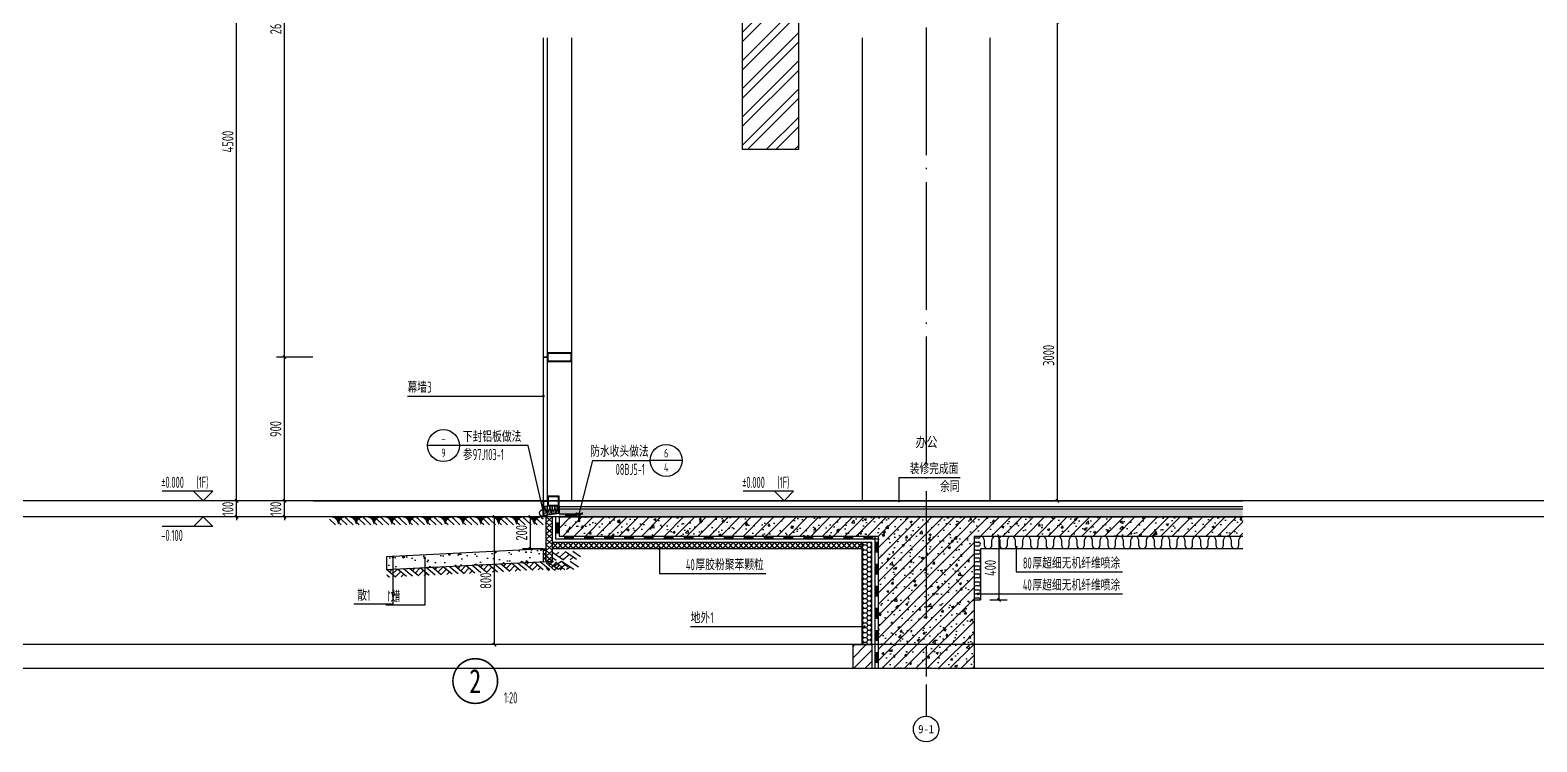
# Model space of a CAD drawing. Extents: x 198753 to 882193, y -399300 to 132460.
# Drawn here: x 370934 to 380374, y -79354 to -74897 of the extents above; entities that cross this region are included whole.
import ezdxf
from ezdxf.enums import TextEntityAlignment as Align

# ---------------------------------------------------------------- set-up
doc = ezdxf.new("R2010")
doc.units = 0
doc.header["$LTSCALE"] = 1000
doc.header["$MEASUREMENT"] = 0
doc.linetypes.add('DASH', pattern=[0.35, 0.25, -0.1])
doc.linetypes.add('DOTE', pattern=[2.42, 2, -0.2, 0.02, -0.2])
for name, color, linetype in [('00-图签', 7, 'Continuous'), ('01-标注_尺寸', 124, 'Continuous'), ('01-标注_标高', 200, 'Continuous'), ('01-标注_符号', 200, 'Continuous'), ('01-标注_轴线坐标', 132, 'Continuous'), ('02-TEXT_标注', 130, 'Continuous'), ('02-TEXT_轴号', 7, 'Continuous'), ('05-填充_156', 156, 'Continuous'), ('05-填充_天正', 26, 'Continuous'), ('A-0-房间名称', 7, 'Continuous'), ('A-D-玻璃剖线', 130, 'Continuous'), ('A-D-金属剖线', 200, 'Continuous'), ('A-O_散水', 134, 'Continuous'), ('A-STR-面层', 191, 'Continuous'), ('A-SUR_保温', 222, 'Continuous'), ('A-SUR_看线', 231, 'Continuous'), ('A-SUR_面层', 191, 'Continuous'), ('A-TECH_结构', 21, 'Continuous'), ('A_AXIS-轴线', 36, 'DOTE'), ('A_STR-砌块墙', 121, 'Continuous'), ('A_STR-砼墙', 51, 'Continuous'), ('AXIS_TEXT', 7, 'Continuous'), ('构造物', 145, 'Continuous'), ('钢龙骨', 173, 'Continuous')]:
    doc.layers.add(name, color=color, linetype=linetype)
doc.layers.add('04-不打印_辅助线', color=165, linetype='Continuous', plot=False)
doc.styles.add('_TCH_AXIS', font='STXIHEI.TTF', dxfattribs={"width": 0.75})
doc.styles.add('_TCH_DIM', font='ROS1', dxfattribs={"width": 0.8, "bigfont": 'JD'})
doc.styles.add('_TCH_DIM_T3', font='ROS1', dxfattribs={"width": 0.8, "bigfont": 'JD'})
doc.styles.add('_TCH_LABEL', font='STXIHEI.TTF', dxfattribs={"width": 0.75})
doc.styles.add('_TCH_SPACE', font='STXIHEI.TTF', dxfattribs={"width": 0.75, "height": 5})
doc.styles.add('COMPLEX', font='COMPLEX')
doc.dimstyles.new('_TCH_ARCH&&20', dxfattribs={"dimtxt": 70, "dimasz": 20, "dimexe": 50, "dimexo": 60, "dimgap": 20, "dimtad": 1, "dimdec": 0, "dimzin": 0, "dimdsep": 46, "dimtxsty": '_TCH_DIM_T3', "dimblk": 'ARCHTICK', "dimcen": 0.09, "dimclrt": 4, "dimazin": 2, "dimtfac": 1, "dimtdec": 0, "dimtix": 1, "dimtmove": 2, "dimatfit": 3, "dimfxl": 0, "dimtolj": 1, "dimtzin": 0, "dimarcsym": 0})
pattern_1 = [(45, (0, 0), (-35.355339, 35.355339), []), (50, (0, 0), (143.452037, -12.550427), [15, -165]), (355, (0, 0), (-27.750267, 150.438427), [12, -132]), (100.4514, (11.95, -1.05), (115.701876, 137.88791), [12.74804, -140.22842]), (46.1842, (0, 40), (213.44821, -33.1038), [22.5, -247.5]), (96.6356, (17.79, 37.24), (186.93254, 194.82357), [19.12206, -210.3426]), (351.1842, (0, 40), (186.93239, 194.82372), [18, -198]), (21, (20, 30), (119.38141, -80.523778), [15, -165]), (326, (20, 30), (48.663066, 145.03001), [12, -132]), (71.4514, (29.95, 23.29), (168.044526, 64.5061), [12.74804, -140.22842]), (37.5, (0, 0), (2.431971, 66.578771), [0, -130.4, 0, -134, 0, -132.5]), (7.5, (0, 0), (52.613907, 78.882342), [0, -76.4, 0, -127.4, 0, -50.5]), (327.5, (-44.6, 0), (106.764487, -4.510974), [0, -50, 0, -156, 0, -207]), (317.5, (-64.6, 0), (116.637234, 20.020996), [0, -65, 0, -103.6, 0, -147])]

# ---------------------------------------------------------------- blocks, each defined once
blk = doc.blocks.new('dasgfs')
at = {"layer": '01-标注_符号'}
for p, q in [((0, 0), (0, 146.5)), ((0, 146.5), (382.7, 146.5))]:
    blk.add_line(p, q, dxfattribs=at)
at = {"layer": '01-标注_符号', "const_width": 8}
blk.add_lwpolyline([(0, -4, 1), (0, 4, 1)], format="xyb", close=True, dxfattribs=at)
at = {"layer": '02-TEXT_标注', "style": '_TCH_DIM', "width": 0.8}
for s, p in [('装修完成面', (66.9, 167.5)), ('余同', (257.5, 55.5))]:
    blk.add_text(s, height=69.46, dxfattribs=at).set_placement(p)
blk = doc.blocks.new('_ArchTick')
at = {"color": 0, "linetype": 'ByBlock', "const_width": 0.4}
blk.add_lwpolyline([(-0.5, -0.5), (0.5, 0.5)], dxfattribs=at)
blk = doc.blocks.new('*D2089')
at = {"layer": '01-标注_尺寸', "color": 0, "lineweight": -2, "transparency": 16777216}
for p, q in [((61.7, 379.1), (142.4, 379.1)), ((92.4, 179.1), (92.4, 379.1)), ((61.7, 179.1), (142.4, 179.1))]:
    blk.add_line(p, q, dxfattribs=at)
at = {"layer": 'Defpoints', "color": 0, "transparency": 16777216}
for p in [(1.7, 379.1), (92.4, 379.1), (1.7, 179.1)]:
    blk.add_point(p, dxfattribs=at)
at = {"layer": '01-标注_尺寸', "color": 0, "lineweight": -2, "transparency": 16777216, "xscale": 20, "yscale": 20, "zscale": 20}
for p, rotation in [((92.4, 379.1), 90), ((92.4, 179.1), 270)]:
    blk.add_blockref('_ArchTick', p, dxfattribs=dict(at, rotation=rotation))
at = {"layer": '01-标注_尺寸', "color": 4, "transparency": 16777216, "insert": (37.4, 279.1), "char_height": 70, "attachment_point": 5, "rotation": 90, "style": '_TCH_DIM_T3'}
blk.add_mtext('\\A1;200', dxfattribs=at)
blk = doc.blocks.new('$LinePat$素土夯实')
at = {"color": 0}
for p, q in [((0, -210), (210, 0)), ((120, -300), (420, 0)), ((420, 0), (608, -188)), ((495, -300), (795, 0)), ((615, 0), (705, -90)), ((210, -210), (300, -300)), ((315, -105), (502, -293)), ((705, -300), (795, -210))]:
    blk.add_line(p, q, dxfattribs=at)
blk = doc.blocks.new('*U174')
at = {"layer": '05-填充_156'}
h = blk.add_hatch(dxfattribs=at)
h.set_pattern_fill('金属', color=256, scale=50)
h.set_pattern_definition([(45, (-150, -1800), (-88.388, 88.388), []), (45, (-91.07, -1800), (-88.388, 88.388), [])])
h.paths.add_polyline_path([(-350, 0), (0, 0), (0, -2300), (-350, -2300)])
at = {"layer": 'A-SUR_看线', "color": 8}
blk.add_lwpolyline([(-350, 0), (0, 0), (0, -2300), (-350, -2300)], close=True, dxfattribs=at)
blk = doc.blocks.new('A$C643B6CAF')
at = {"layer": '钢龙骨', "const_width": 10}
blk.add_lwpolyline([(0, -1.6), (-28, -1.6)], dxfattribs=at)
at = {"layer": '钢龙骨'}
for points in [[(0, 28.4), (0, -31.6), (150, -31.6), (150, 28.4)], [(4, 24.4), (4, -27.6), (146, -27.6), (146, 24.4)]]:
    blk.add_lwpolyline(points, close=True, dxfattribs=at)
blk = doc.blocks.new('A$C1C2A6847')
for p, q in [((52, 23.1), (55, 28.3)), ((52, 19.1), (55, 14)), ((55, 28.3), (55, 14))]:
    blk.add_line(p, q)
for points in [[(0, 21.1), (2, 23.1), (52, 23.1), (52, 19.1), (2, 19.1), (0, 21.1)], [(56, 42.1), (51, 37.1), (51, 5.1), (56, 0.1)], [(56.7, 41.4), (52, 36.7), (52, 26.6)], [(52, 25.6), (52, 16.6)], [(52, 15.6), (52, 5.6), (56.7, 0.9)]]:
    blk.add_lwpolyline(points)
for centre, start, end in [((52, 26.1), 270, 90), ((52, 16.1), 270, 90), ((56.4, 41.8), 315, 135), ((56.4, 0.5), 225, 45)]:
    blk.add_arc(centre, 0.5, start, end)
blk = doc.blocks.new('*D1536')
at = {"layer": '01-标注_尺寸', "color": 0, "lineweight": -2, "transparency": 16777216}
for p, q in [((372705.4, -77844.6), (372477.8, -77844.6)), ((372527.8, -77844.6), (372527.8, -77824.6)), ((372527.8, -77944.6), (372527.8, -77844.6)), ((372705.4, -77944.6), (372477.8, -77944.6)), ((372527.8, -77944.6), (372527.8, -77964.6))]:
    blk.add_line(p, q, dxfattribs=at)
at = {"layer": 'Defpoints', "color": 0, "transparency": 16777216}
for p in [(372527.8, -77844.6), (372765.4, -77844.6), (372765.4, -77944.6)]:
    blk.add_point(p, dxfattribs=at)
at = {"layer": '01-标注_尺寸', "color": 0, "lineweight": -2, "transparency": 16777216, "xscale": 20, "yscale": 20, "zscale": 20}
for p, rotation in [((372527.8, -77844.6), 270), ((372527.8, -77944.6), 90)]:
    blk.add_blockref('_ArchTick', p, dxfattribs=dict(at, rotation=rotation))
at = {"layer": '01-标注_尺寸', "color": 4, "transparency": 16777216, "insert": (372472.8, -77894.6), "char_height": 70, "attachment_point": 5, "rotation": 90, "style": '_TCH_DIM_T3'}
blk.add_mtext('\\A1;100', dxfattribs=at)
blk = doc.blocks.new('*D1537')
at = {"layer": '01-标注_尺寸', "color": 0, "lineweight": -2, "transparency": 16777216}
for p, q in [((372705.4, -76944.7), (372477.8, -76944.7)), ((372527.8, -77844.6), (372527.8, -76944.7)), ((372705.4, -77844.6), (372477.8, -77844.6))]:
    blk.add_line(p, q, dxfattribs=at)
at = {"layer": 'Defpoints', "color": 0, "transparency": 16777216}
for p in [(372527.8, -76944.7), (372765.4, -76944.7), (372765.4, -77844.6)]:
    blk.add_point(p, dxfattribs=at)
at = {"layer": '01-标注_尺寸', "color": 0, "lineweight": -2, "transparency": 16777216, "xscale": 20, "yscale": 20, "zscale": 20}
for p, rotation in [((372527.8, -76944.7), 90), ((372527.8, -77844.6), 270)]:
    blk.add_blockref('_ArchTick', p, dxfattribs=dict(at, rotation=rotation))
at = {"layer": '01-标注_尺寸', "color": 4, "transparency": 16777216, "insert": (372472.8, -77394.7), "char_height": 70, "attachment_point": 5, "rotation": 90, "style": '_TCH_DIM_T3'}
blk.add_mtext('\\A1;900', dxfattribs=at)
blk = doc.blocks.new('*D1538')
at = {"layer": '01-标注_尺寸', "color": 0, "lineweight": -2, "transparency": 16777216}
for p, q in [((372705.4, -74304.9), (372477.8, -74304.9)), ((372527.8, -76944.7), (372527.8, -74304.9)), ((372705.4, -76944.7), (372477.8, -76944.7))]:
    blk.add_line(p, q, dxfattribs=at)
at = {"layer": 'Defpoints', "color": 0, "transparency": 16777216}
for p in [(372527.8, -74304.9), (372765.4, -74304.9), (372765.4, -76944.7)]:
    blk.add_point(p, dxfattribs=at)
at = {"layer": '01-标注_尺寸', "color": 0, "lineweight": -2, "transparency": 16777216, "xscale": 20, "yscale": 20, "zscale": 20}
for p, rotation in [((372527.8, -74304.9), 90), ((372527.8, -76944.7), 270)]:
    blk.add_blockref('_ArchTick', p, dxfattribs=dict(at, rotation=rotation))
at = {"layer": '01-标注_尺寸', "color": 4, "transparency": 16777216, "insert": (372472.8, -74855.4), "char_height": 70, "attachment_point": 5, "rotation": 90, "style": '_TCH_DIM_T3'}
blk.add_mtext('\\A1;2640', dxfattribs=at)
blk = doc.blocks.new('*D1555')
at = {"layer": '01-标注_尺寸', "color": 0, "lineweight": -2, "transparency": 16777216}
for p, q in [((377246.6, -74844.9), (377420.4, -74844.9)), ((377370.4, -77844.9), (377370.4, -74844.9)), ((377246.6, -77844.9), (377420.4, -77844.9))]:
    blk.add_line(p, q, dxfattribs=at)
at = {"layer": 'Defpoints', "color": 0, "transparency": 16777216}
for p in [(377186.6, -74844.9), (377370.4, -74844.9), (377186.6, -77844.9)]:
    blk.add_point(p, dxfattribs=at)
at = {"layer": '01-标注_尺寸', "color": 0, "lineweight": -2, "transparency": 16777216, "xscale": 20, "yscale": 20, "zscale": 20}
for p, rotation in [((377370.4, -74844.9), 90), ((377370.4, -77844.9), 270)]:
    blk.add_blockref('_ArchTick', p, dxfattribs=dict(at, rotation=rotation))
at = {"layer": '01-标注_尺寸', "color": 4, "transparency": 16777216, "insert": (377315.4, -76933.4), "char_height": 70, "attachment_point": 5, "rotation": 90, "style": '_TCH_DIM_T3'}
blk.add_mtext('\\A1;3000', dxfattribs=at)
blk = doc.blocks.new('_AXISO')
blk.add_circle((0, 0), 0.5)
at = {"layer": 'AXIS_TEXT', "style": 'COMPLEX', "width": 1.041667}
blk.add_attdef('A', text='', height=0.56, dxfattribs=at).set_placement((-0.25, -0.28), (0.25, -0.28), align=Align.FIT)
blk = doc.blocks.new('$LinePat$自然土壤')
at = {"color": 0}
for p, q in [((0, -90), (71, -19)), ((0, -300), (211, -89)), ((210, -300), (286, -224)), ((420, -300), (630, -90))]:
    blk.add_line(p, q, dxfattribs=at)
for points in [[(0, 0), (630, 0), (168, -45), (462, -45)], [(168, -45), (462, -45), (252, -132), (378, -132)], [(252, -132), (378, -132), (315, -300)]]:
    blk.add_solid(points, dxfattribs=at)
blk = doc.blocks.new('$LinePat$保温板1')
at = {"color": 0}
for p, q in [((0, 0), (16, -20)), ((0, -20), (16, 0))]:
    blk.add_line(p, q, dxfattribs=at)
blk = doc.blocks.new('$LinePat$防水层2')
at = {"color": 0}
blk.add_line((0, 0), (600, 0), dxfattribs=at)
blk.add_solid([(150, 0), (450, 0), (150, -100), (450, -100)], dxfattribs=at)
blk = doc.blocks.new('$LinePat$保温层')
at = {"color": 0}
for p, q in [((24, -24), (24, -56)), ((72, -56), (72, -24))]:
    blk.add_line(p, q, dxfattribs=at)
for centre, start, end in [((96, -24), 90, 180), ((0, -24), 0, 90), ((48, -56), 180, 0)]:
    blk.add_arc(centre, 24, start, end, dxfattribs=at)
blk = doc.blocks.new('*D1556')
at = {"layer": '01-标注_尺寸', "color": 0, "lineweight": -2, "transparency": 16777216}
for p, q in [((376947.8, -78064.9), (377055.1, -78064.9)), ((377005.1, -78464.9), (377005.1, -78064.9)), ((376947.8, -78464.9), (377055.1, -78464.9))]:
    blk.add_line(p, q, dxfattribs=at)
at = {"layer": 'Defpoints', "color": 0, "transparency": 16777216}
for p in [(376887.8, -78064.9), (377005.1, -78064.9), (376887.8, -78464.9)]:
    blk.add_point(p, dxfattribs=at)
at = {"layer": '01-标注_尺寸', "color": 0, "lineweight": -2, "transparency": 16777216, "xscale": 20, "yscale": 20, "zscale": 20}
for p, rotation in [((377005.1, -78064.9), 90), ((377005.1, -78464.9), 270)]:
    blk.add_blockref('_ArchTick', p, dxfattribs=dict(at, rotation=rotation))
at = {"layer": '01-标注_尺寸', "color": 4, "transparency": 16777216, "insert": (376950.1, -78264.9), "char_height": 70, "attachment_point": 5, "rotation": 90, "style": '_TCH_DIM_T3'}
blk.add_mtext('\\A1;400', dxfattribs=at)
blk = doc.blocks.new('$LinePat$聚苯板')
at = {"color": 0}
for p, q in [((14.8, -8.6), (0, 0)), ((29.7, 0), (14.8, -8.6)), ((14.8, -25.7), (0, -34.3)), ((0, -34.3), (0, -51.4)), ((0, -51.4), (14.8, -60)), ((14.8, -8.6), (14.8, -25.7)), ((29.7, -34.3), (14.8, -25.7)), ((14.8, -60), (29.7, -51.4))]:
    blk.add_line(p, q, dxfattribs=at)
blk = doc.blocks.new('$LinePat$岩棉板')
at = {"color": 0}
for p, q in [((0, -17), (12, -67)), ((12, -67), (24, -17))]:
    blk.add_line(p, q, dxfattribs=at)
for centre, start, end in [((12, -17), 0, 180), ((0, -67), 270, 0), ((24, -67), 180, 270)]:
    blk.add_arc(centre, 12, start, end, dxfattribs=at)
at = {"layer": 'Defpoints'}
blk.add_point((0, 0), dxfattribs=at)
at = {"layer": 'Defpoints', "color": 0}
blk.add_point((24, -84), dxfattribs=at)
blk = doc.blocks.new('*D1683')
at = {"layer": '01-标注_尺寸', "color": 0, "lineweight": -2, "transparency": 16777216}
for p, q in [((373929.4, -77944.9), (373793.7, -77944.9)), ((373843.7, -78744.9), (373843.7, -77944.9)), ((373929.4, -78744.9), (373793.7, -78744.9))]:
    blk.add_line(p, q, dxfattribs=at)
at = {"layer": 'Defpoints', "color": 0, "transparency": 16777216}
for p in [(373843.7, -77944.9), (373989.4, -77944.9), (373989.4, -78744.9)]:
    blk.add_point(p, dxfattribs=at)
at = {"layer": '01-标注_尺寸', "color": 0, "lineweight": -2, "transparency": 16777216, "xscale": 20, "yscale": 20, "zscale": 20}
for p, rotation in [((373843.7, -77944.9), 90), ((373843.7, -78744.9), 270)]:
    blk.add_blockref('_ArchTick', p, dxfattribs=dict(at, rotation=rotation))
at = {"layer": '01-标注_尺寸', "color": 4, "transparency": 16777216, "insert": (373788.7, -78344.9), "char_height": 70, "attachment_point": 5, "rotation": 90, "style": '_TCH_DIM_T3'}
blk.add_mtext('\\A1;800', dxfattribs=at)
blk = doc.blocks.new('*D1715')
at = {"layer": '01-标注_尺寸', "color": 0, "lineweight": -2, "transparency": 16777216}
for p, q in [((372695.4, -77844.9), (372177.8, -77844.9)), ((372227.8, -77844.9), (372227.8, -77824.9)), ((372227.8, -77944.6), (372227.8, -77844.9)), ((372695.4, -77944.6), (372177.8, -77944.6)), ((372227.8, -77944.6), (372227.8, -77964.6))]:
    blk.add_line(p, q, dxfattribs=at)
at = {"layer": 'Defpoints', "color": 0, "transparency": 16777216}
for p in [(372227.8, -77844.9), (372755.4, -77844.9), (372755.4, -77944.6)]:
    blk.add_point(p, dxfattribs=at)
at = {"layer": '01-标注_尺寸', "color": 0, "lineweight": -2, "transparency": 16777216, "xscale": 20, "yscale": 20, "zscale": 20}
for p, rotation in [((372227.8, -77844.9), 270), ((372227.8, -77944.6), 90)]:
    blk.add_blockref('_ArchTick', p, dxfattribs=dict(at, rotation=rotation))
at = {"layer": '01-标注_尺寸', "color": 4, "transparency": 16777216, "insert": (372172.8, -77894.8), "char_height": 70, "attachment_point": 5, "rotation": 90, "style": '_TCH_DIM_T3'}
blk.add_mtext('\\A1;100', dxfattribs=at)
blk = doc.blocks.new('*D1716')
at = {"layer": '01-标注_尺寸', "color": 0, "lineweight": -2, "transparency": 16777216}
for p, q in [((372695.4, -73344.9), (372177.8, -73344.9)), ((372227.8, -77844.9), (372227.8, -73344.9)), ((372695.4, -77844.9), (372177.8, -77844.9))]:
    blk.add_line(p, q, dxfattribs=at)
at = {"layer": 'Defpoints', "color": 0, "transparency": 16777216}
for p in [(372227.8, -73344.9), (372755.4, -73344.9), (372755.4, -77844.9)]:
    blk.add_point(p, dxfattribs=at)
at = {"layer": '01-标注_尺寸', "color": 0, "lineweight": -2, "transparency": 16777216, "xscale": 20, "yscale": 20, "zscale": 20}
for p, rotation in [((372227.8, -73344.9), 90), ((372227.8, -77844.9), 270)]:
    blk.add_blockref('_ArchTick', p, dxfattribs=dict(at, rotation=rotation))
at = {"layer": '01-标注_尺寸', "color": 4, "transparency": 16777216, "insert": (372172.8, -75594.9), "char_height": 70, "attachment_point": 5, "rotation": 90, "style": '_TCH_DIM_T3'}
blk.add_mtext('\\A1;4500', dxfattribs=at)
blk = doc.blocks.new('*D1742')
at = {"layer": '01-标注_尺寸', "color": 0, "lineweight": -2, "transparency": 16777216}
for p, q in [((374147.8, -77944.9), (374018.3, -77944.9)), ((374068.3, -78144.9), (374068.3, -77944.9)), ((374147.8, -78144.9), (374018.3, -78144.9))]:
    blk.add_line(p, q, dxfattribs=at)
at = {"layer": 'Defpoints', "color": 0, "transparency": 16777216}
for p in [(374068.3, -77944.9), (374207.8, -77944.9), (374207.8, -78144.9)]:
    blk.add_point(p, dxfattribs=at)
at = {"layer": '01-标注_尺寸', "color": 0, "lineweight": -2, "transparency": 16777216, "xscale": 20, "yscale": 20, "zscale": 20}
for p, rotation in [((374068.3, -77944.9), 90), ((374068.3, -78144.9), 270)]:
    blk.add_blockref('_ArchTick', p, dxfattribs=dict(at, rotation=rotation))
at = {"layer": '01-标注_尺寸', "color": 4, "transparency": 16777216, "insert": (374013.3, -78044.9), "char_height": 70, "attachment_point": 5, "rotation": 90, "style": '_TCH_DIM_T3'}
blk.add_mtext('\\A1;200', dxfattribs=at)
blk = doc.blocks.new('A$C09B4124F')
at = {"layer": '05-填充_天正'}
h = blk.add_hatch(dxfattribs=at)
h.set_pattern_fill('HONEY', color=256, scale=10, style=0)
h.set_pattern_definition([(0, (2482.427, 1079.129), (23.8125, 13.74815), [15.875, -31.75]), (120, (2482.427, 1079.129), (-23.8125, 13.748155), [15.875, -31.75]), (60, (2482.427, 1079.129), (3e-06, 27.496305), [-31.75, 15.875])])
h.paths.add_polyline_path([(1.7, 168.1), (21.7, 168.1), (21.7, 98), (1.7, 99.1)])
h.paths.add_polyline_path([(19.7, 178.1), (1.7, 178.1), (1.7, 179.1)])
blk.add_hatch(color=256, dxfattribs=at).paths.add_polyline_path([(1.7, 179.1), (21.7, 178.1), (21.7, 168.1), (1.7, 169.1)])
h = blk.add_hatch(dxfattribs=at)
h.set_pattern_fill('混凝土', color=256, scale=20, style=0)
h.set_pattern_definition([(50, (-478994.78, 316224.1), (143.452037, -12.550427), [15, -165]), (355, (-478994.78, 316224.1), (-27.750267, 150.438427), [12, -132]), (100.4514, (-478982.82, 316223.05), (115.701876, 137.88791), [12.748038, -140.228422]), (46.1842, (-478994.78, 316264.1), (213.44821, -33.103803), [22.5, -247.5]), (96.6356, (-478977, 316261.34), (186.93254, 194.823574), [19.12206, -210.3426]), (351.1842, (-478994.78, 316264.1), (186.93239, 194.82372), [18, -198]), (21, (-478974.78, 316254.1), (119.38141, -80.523778), [15, -165]), (326, (-478974.78, 316254.1), (48.663066, 145.03001), [12, -132]), (71.4514, (-478964.83, 316247.39), (168.044526, 64.5061), [12.748038, -140.228422]), (37.5, (-478994.78, 316224.1), (2.431971, 66.5787708), [0, -130.4, 0, -134, 0, -132.5]), (7.5, (-478994.78, 316224.1), (52.6139075, 78.882342), [0, -76.4, 0, -127.4, 0, -50.5]), (327.5, (-479039.38, 316224.1), (106.764487, -4.5109743), [0, -50, 0, -156, 0, -207]), (317.5, (-479059.38, 316224.1), (116.637234, 20.020996), [0, -65, 0, -103.6, 0, -147])])
h.paths.add_polyline_path([(31.7, 177.6), (1001.7, 129.1), (1001.7, 49.1), (779.6, 60.2), (778.9, 60.9), (778.1, 60.3), (308.7, 83.8), (306.4, 85.9), (303.9, 84), (31.7, 97.6)])
at = {"layer": '01-标注_符号'}
for p, q in [((763.2, 122.2), (763.2, -174.2)), ((763.2, -174.2), (1006.8, -174.2))]:
    blk.add_line(p, q, dxfattribs=at)
at = {"layer": '01-标注_符号', "const_width": 8}
blk.add_lwpolyline([(763.2, 126.2, 1), (763.2, 118.2, 1)], format="xyb", close=True, dxfattribs=at)
at = {"layer": '05-填充_天正'}
blk.add_lwpolyline([(21.7, 178.1), (1.7, 179.1), (1.7, 169.1), (21.7, 168.1)], close=True, dxfattribs=at)
at = {"layer": 'A-O_散水'}
for points in [[(1.7, 99.1), (1.7, 179.1), (1001.7, 129.1), (1001.7, 49.1), (1.7, 99.1)], [(21.7, 178.1), (21.7, 98.1)]]:
    blk.add_lwpolyline(points, dxfattribs=at)
at = {"layer": 'A-SUR_看线', "yscale": 0.1666666666666667, "zscale": 0.1666666666666667}
for p, xscale, rotation in [((-200.5, 99.1), 0.2544623373650994, 1.648588018192009e-11), ((1.7, 99.1), 0.1799189972606147, 357.1375947739762), ((144.6, 92), 0.1799189972606147, 357.1375947739762), ((287.5, 84.8), 0.1799189972606147, 357.1375947739762), ((430.3, 77.7), 0.1799189972606147, 357.1375947739762), ((573.2, 70.6), 0.1799189972606147, 357.1375947739762), ((716, 63.4), 0.1799189972606147, 357.1375947739762), ((858.9, 56.3), 0.1799189972606147, 357.1375947739762)]:
    blk.add_blockref('$LinePat$素土夯实', p, dxfattribs=dict(at, xscale=xscale, rotation=rotation))
at = {"layer": '02-TEXT_标注', "style": '_TCH_DIM'}
for s, height, width, p in [('散', 69.5, 0.8, (916.3, -153.2)), ('1', 70, 0.64, (978.3, -153.2))]:
    blk.add_text(s, height=height, dxfattribs=dict(at, width=width)).set_placement(p)
at = {"layer": '01-标注_尺寸'}
dim = blk.add_aligned_dim(p1=(1.7, 179.1), p2=(1.7, 379.1), distance=-90.6, dimstyle='_TCH_ARCH&&20', dxfattribs=at)
dim.commit()
dim.dimension.update_dxf_attribs({"geometry": '*D2089', "text_midpoint": (37.4, 279.1)})

msp = doc.modelspace()

# ---------------------------------------------------------------- hatches: boundary and pattern name
at = {"layer": '05-填充_天正'}
h = msp.add_hatch(dxfattribs=at)
h.set_pattern_fill('混凝土', color=256, scale=20, style=0)
h.set_pattern_definition([(50, (0, 0), (143.452037, -12.550427), [15, -165]), (355, (0, 0), (-27.750267, 150.438427), [12, -132]), (100.4514, (11.95, -1.05), (115.701876, 137.88791), [12.74804, -140.22842]), (46.1842, (0, 40), (213.44821, -33.1038), [22.5, -247.5]), (96.6356, (17.79, 37.24), (186.93254, 194.82357), [19.12206, -210.3426]), (351.1842, (0, 40), (186.93239, 194.82372), [18, -198]), (21, (20, 30), (119.38141, -80.523778), [15, -165]), (326, (20, 30), (48.663066, 145.03001), [12, -132]), (71.4514, (29.95, 23.29), (168.044526, 64.5061), [12.74804, -140.22842]), (37.5, (0, 0), (2.431971, 66.578771), [0, -130.4, 0, -134, 0, -132.5]), (7.5, (0, 0), (52.613907, 78.882342), [0, -76.4, 0, -127.4, 0, -50.5]), (327.5, (-44.6, 0), (106.764487, -4.510974), [0, -50, 0, -156, 0, -207]), (317.5, (-64.6, 0), (116.637234, 20.020996), [0, -65, 0, -103.6, 0, -147])])
h.paths.add_polyline_path([(374247.8, -77894.9), (374247.8, -77944.9), (378531.9, -77944.9), (378531.9, -77894.9)])
h = msp.add_hatch(dxfattribs=at)
h.set_pattern_fill('钢筋混凝土', color=256, scale=20, style=0)
h.set_pattern_definition(pattern_1)
h.paths.add_polyline_path([(374247.8, -78064.9), (376247.8, -78064.9), (376547.8, -78024.9), (376547.8, -77944.9), (374247.8, -77944.9)])
h = msp.add_hatch(dxfattribs=at)
h.set_pattern_fill('钢筋混凝土', color=256, scale=20, style=0)
h.set_pattern_definition(pattern_1)
h.paths.add_polyline_path([(376547.8, -78024.9), (376847.8, -78064.9), (378531.9, -78064.9), (378531.9, -77944.9), (376547.8, -77944.9)])
h = msp.add_hatch(dxfattribs=at)
h.set_pattern_fill('钢筋混凝土', color=256, scale=20, style=0)
h.set_pattern_definition(pattern_1)
h.paths.add_polyline_path([(376547.8, -78024.9), (376247.8, -78064.9), (376247.8, -78894.9), (376847.8, -78894.9), (376847.8, -78064.9)])
h = msp.add_hatch(dxfattribs=at)
h.set_pattern_fill('普通砖', color=256, scale=20, style=0)
h.set_pattern_definition([(45, (0, 35.9), (-35.355353, 35.355353), [])])
h.paths.add_polyline_path([(376207.8, -78744.9), (376087.8, -78744.9), (376087.8, -78894.9), (376207.8, -78894.9)])

# ---------------------------------------------------------------- linework, layer by layer
at = {"layer": '01-标注_标高'}
for p, q in [((372077.8, -77784.4), (371761.9, -77784.4)), ((372017.8, -77844.4), (371957.8, -77784.4)), ((372017.8, -77844.4), (372077.8, -77784.4)), ((375717.4, -77784.9), (375401.6, -77784.9)), ((375657.4, -77844.9), (375597.4, -77784.9)), ((375657.4, -77844.9), (375717.4, -77784.9)), ((372177.8, -77844.4), (371957.8, -77844.4)), ((375817.4, -77844.9), (375597.4, -77844.9)), ((372017.8, -77944.6), (371957.8, -78004.6)), ((372177.8, -77944.6), (371957.8, -77944.6)), ((372017.8, -77944.6), (372077.8, -78004.6)), ((372077.8, -78004.6), (371761.9, -78004.6))]:
    msp.add_line(p, q, dxfattribs=at)
at = {"layer": '01-标注_符号'}
for p, q in [((373624.1, -77498.7), (373424.1, -77498.7)), ((374053.7, -77498.7), (373624.1, -77498.7)), ((374145.3, -77897.4), (374053.7, -77498.7)), ((374374.8, -77928.6), (374459, -77591.2)), ((374459, -77591.2), (374819.1, -77591.2)), ((375019.1, -77591.2), (374819.1, -77591.2)), ((374876.4, -78144.4), (374876.4, -78300.1)), ((377112.5, -78134.1), (377112.5, -78289.8)), ((373206.4, -78194.9), (373206.4, -78491.4)), ((374876.4, -78300.1), (375542.7, -78300.1)), ((377112.5, -78289.8), (377778.9, -78289.8)), ((376872.3, -78427.4), (377016.9, -78427.4)), ((377016.9, -78427.4), (377778.9, -78427.4)), ((373206.4, -78491.4), (372962.8, -78491.4))]:
    msp.add_line(p, q, dxfattribs=at)
for points in [[(373298.1, -77188.9), (374150.8, -77188.9)], [(375072.4, -78632.3), (376161.7, -78632.3)]]:
    msp.add_lwpolyline(points, dxfattribs=at)
for points, const_width in [([(374146.8, -77188.9, 1), (374154.8, -77188.9, 1)], 8), ([(374876.4, -78140.4, 1), (374876.4, -78148.4, 1)], 8), ([(377112.5, -78130.1, 1), (377112.5, -78138.1, 1)], 8), ([(373206.4, -78190.9, 1), (373206.4, -78198.9, 1)], 8), ([(376868.3, -78427.4, 1), (376876.3, -78427.4, 1)], 8), ([(376157.7, -78632.3, 1), (376165.7, -78632.3, 1)], 8), ([(373863, -78972.9, 1), (373583, -78972.9, 1)], 10)]:
    msp.add_lwpolyline(points, format="xyb", close=True, dxfattribs=dict(at, const_width=const_width))
for centre, radius in [((373524.1, -77498.7), 100), ((374919.1, -77591.2), 100), ((374150.8, -77921.4), 24.7), ((374373.5, -77933.8), 5.4)]:
    msp.add_circle(centre, radius, dxfattribs=at)
at = {"layer": '01-标注_轴线坐标'}
msp.add_line((376547.8, -78993.7), (376547.8, -79193.7), dxfattribs=at)
at = {"layer": '04-不打印_辅助线', "color": 251}
for p, q in [((419311, -77844.9), (338573.5, -77844.9)), ((419311, -77944.9), (338573.5, -77944.9)), ((419311, -78744.9), (338573.5, -78744.9)), ((419311, -78894.9), (338573.5, -78894.9))]:
    msp.add_line(p, q, dxfattribs=at)
at = {"layer": 'A-D-玻璃剖线'}
msp.add_lwpolyline([(374147.8, -74944.9), (374147.8, -77844.9), (374175.8, -77844.9), (374175.8, -74944.9)], dxfattribs=at)
at = {"layer": 'A-D-金属剖线'}
msp.add_lwpolyline([(374247.8, -77879.9), (374247.8, -77923.6), (374147.8, -77938.6), (374147.8, -77844.9), (374175.8, -77844.9), (374175.8, -77847.9), (374150.8, -77847.9), (374150.8, -77935.2), (374244.8, -77921), (374244.8, -77879.9), (374247.8, -77879.9)], dxfattribs=at)
at = {"layer": 'A-STR-面层', "linetype": 'DASH', "ltscale": 0.5}
msp.add_lwpolyline([(374247.1, -77844.9), (378531.9, -77844.9)], dxfattribs=at)
at = {"layer": 'A-STR-面层'}
msp.add_lwpolyline([(374247.1, -77879.9), (378531.9, -77879.9)], dxfattribs=at)
at = {"layer": 'A-SUR_保温'}
for p, q in [((376147.8, -78144.9), (374207.8, -78144.9)), ((376147.8, -78744.9), (376147.8, -78104.9)), ((376847.8, -78464.9), (376887.8, -78464.9))]:
    msp.add_line(p, q, dxfattribs=at)
for points in [[(374167.8, -78224.9), (374207.8, -78224.9), (374207.8, -77944.9)], [(374167.8, -78224.9), (374167.8, -77944.9)], [(376207.8, -78744.9), (376207.8, -78104.9), (374207.8, -78104.9)], [(376227.8, -78744.9), (376227.8, -78084.9), (374227.8, -78084.9)], [(376227.8, -78744.9), (376227.8, -78084.9), (374227.8, -78084.9)], [(376227.8, -78744.9), (376227.8, -78134.9)], [(376227.8, -78744.9), (376227.8, -78134.9)], [(378531.9, -78144.9), (376887.8, -78144.9), (376887.8, -78464.9)]]:
    msp.add_lwpolyline(points, dxfattribs=at)
at = {"layer": 'A-SUR_面层'}
for p, q in [((374247.8, -77894.9), (378531.9, -77894.9)), ((374247.8, -77944.9), (378531.9, -77944.9))]:
    msp.add_line(p, q, dxfattribs=at)
at = {"layer": 'A-TECH_结构'}
for points in [[(376147.8, -74944.9), (376147.8, -77844.9)], [(376947.8, -74944.9), (376947.8, -77844.9)]]:
    msp.add_lwpolyline(points, dxfattribs=at)
at = {"layer": 'A_AXIS-轴线', "ltscale": 0.4}
for p, q in [((376547.8, -63264), (376547.8, -78943.7)), ((372710.5, -77844.9), (377749.1, -77844.9)), ((372902.5, -77844.9), (378531.9, -77844.9))]:
    msp.add_line(p, q, dxfattribs=at)
at = {"layer": 'A_STR-砌块墙'}
for p, q in [((376087.8, -78744.9), (376207.8, -78744.9)), ((376087.8, -78744.9), (376087.8, -78894.9)), ((376207.8, -78744.9), (376207.8, -78894.9))]:
    msp.add_line(p, q, dxfattribs=at)
at = {"layer": 'A_STR-砼墙'}
for p, q in [((374247.8, -77944.9), (376547.8, -77944.9)), ((374247.8, -77944.9), (374247.8, -78064.9)), ((376547.8, -77944.9), (378531.9, -77944.9)), ((374247.8, -78064.9), (376247.8, -78064.9)), ((376247.8, -78064.9), (376247.8, -78894.9)), ((376847.8, -78064.9), (376847.8, -78894.9)), ((376847.8, -78064.9), (378531.9, -78064.9))]:
    msp.add_line(p, q, dxfattribs=at)
at = {"layer": '钢龙骨'}
msp.add_line((374147.8, -75144.9), (374147.8, -77794.9), dxfattribs=at)
msp.add_lwpolyline([(374325.8, -74944.9), (374325.8, -77844.9)], dxfattribs=at)
at = {"layer": '钢龙骨', "const_width": 10}
msp.add_lwpolyline([(374175.8, -77844.9), (374147.8, -77844.9)], dxfattribs=at)
at = {"layer": '钢龙骨'}
for points in [[(374175.8, -77814.9), (374175.8, -77874.9), (374247.8, -77874.9), (374247.8, -77814.9)], [(374179.8, -77818.9), (374179.8, -77870.9), (374243.8, -77870.9), (374243.8, -77818.9)]]:
    msp.add_lwpolyline(points, close=True, dxfattribs=at)

# ---------------------------------------------------------------- block references
msp.add_blockref('dasgfs', (376378, -77844.9))
at = {"xscale": -1}
msp.add_blockref('A$C09B4124F', (374169.6, -78324), dxfattribs=at)
at = {"layer": '00-图签'}
msp.add_blockref('*U174', (375747.8, -73345), dxfattribs=at)
at = {"layer": '01-标注_轴线坐标'}
ref = msp.add_blockref('_AXISO', (376547.8, -79273.7), dxfattribs=dict(at, xscale=160, yscale=160, zscale=160))
ref.add_attrib('A', '9-1', dxfattribs={"layer": '02-TEXT_轴号', "height": 51.56, "style": '_TCH_AXIS', "width": 1.333929}).set_placement((376498.1, -79299.5), (376597.5, -79299.5), align=Align.FIT)
at = {"layer": 'A-SUR_保温'}
for name, p, xscale, yscale, zscale, rotation in [('$LinePat$岩棉板', (374166.5, -77924.9), 0.6516090261957906, 0.5941895062325717, 0.5941895062325717, 179.9999999999733), ('$LinePat$岩棉板', (374182.1, -77924.9), 0.6516090261957906, 0.5941895062325717, 0.5941895062325717, 179.9999999999733), ('$LinePat$岩棉板', (374197.7, -77924.9), 0.6516090261957906, 0.5941895062325717, 0.5941895062325717, 179.9999999999733), ('$LinePat$岩棉板', (374213.4, -77924.9), 0.6516090261957906, 0.5941895062325717, 0.5941895062325717, 179.9999999999733), ('$LinePat$岩棉板', (374229, -77924.9), 0.6516090261957906, 0.5941895062325717, 0.5941895062325717, 179.9999999999733), ('$LinePat$岩棉板', (374244.7, -77924.9), 0.6516090261957906, 0.5941895062325717, 0.5941895062325717, 179.9999999999733), ('$LinePat$防水层2', (374227.8, -78084.9), 0.2333333333339154, 0.2, 0.2, 90.00000000002382), ('$LinePat$防水层2', (374247.8, -77924.9), 0.25, 0.2, 0.2, 2.529082090133302e-09), ('$LinePat$防水层2', (374372.8, -78084.9), 0.2083333333324542, 0.2, 0.2, 179.9999999999696), ('$LinePat$防水层2', (374497.8, -78084.9), 0.2083333333324542, 0.2, 0.2, 179.9999999999696), ('$LinePat$防水层2', (374622.8, -78084.9), 0.2083333333324542, 0.2, 0.2, 179.9999999999696), ('$LinePat$防水层2', (374747.8, -78084.9), 0.2083333333324542, 0.2, 0.2, 179.9999999999696), ('$LinePat$防水层2', (374872.8, -78084.9), 0.2083333333324542, 0.2, 0.2, 179.9999999999696), ('$LinePat$防水层2', (374997.8, -78084.9), 0.2083333333324542, 0.2, 0.2, 179.9999999999696), ('$LinePat$防水层2', (375122.8, -78084.9), 0.2083333333324542, 0.2, 0.2, 179.9999999999696), ('$LinePat$防水层2', (375247.8, -78084.9), 0.2083333333324542, 0.2, 0.2, 179.9999999999696), ('$LinePat$防水层2', (375372.8, -78084.9), 0.2083333333324542, 0.2, 0.2, 179.9999999999696), ('$LinePat$防水层2', (375497.8, -78084.9), 0.2083333333324542, 0.2, 0.2, 179.9999999999696), ('$LinePat$防水层2', (375622.8, -78084.9), 0.2083333333324542, 0.2, 0.2, 179.9999999999696), ('$LinePat$防水层2', (375747.8, -78084.9), 0.2083333333324542, 0.2, 0.2, 179.9999999999696), ('$LinePat$防水层2', (375872.8, -78084.9), 0.2083333333324542, 0.2, 0.2, 179.9999999999696), ('$LinePat$防水层2', (375997.8, -78084.9), 0.2083333333324542, 0.2, 0.2, 179.9999999999696), ('$LinePat$防水层2', (376122.8, -78084.9), 0.2083333333324542, 0.2, 0.2, 179.9999999999696), ('$LinePat$防水层2', (376247.8, -78084.9), 0.2083333333324542, 0.2, 0.2, 179.9999999999696), ('$LinePat$防水层2', (376227.8, -78203.2), 0.2305555555553575, 0.2, 0.2, 90.00000000006429), ('$LinePat$保温层', (376887.8, -78064.9), 0.5208333332248536, 0.4999999998742679, 0.4999999998742679, 270.0000000000834), ('$LinePat$保温层', (376887.8, -78064.9), 1.007398462743725, 0.9999999997485357, 0.9999999997485357, 359.9999999999939), ('$LinePat$保温层', (376984.5, -78064.9), 1.007398462743725, 0.9999999997485357, 0.9999999997485357, 359.9999999999939), ('$LinePat$保温层', (377081.2, -78064.9), 1.007398462743725, 0.9999999997485357, 0.9999999997485357, 359.9999999999939), ('$LinePat$保温层', (377178, -78064.9), 1.007398462743725, 0.9999999997485357, 0.9999999997485357, 359.9999999999939), ('$LinePat$保温层', (377274.7, -78064.9), 1.007398462743725, 0.9999999997485357, 0.9999999997485357, 359.9999999999939), ('$LinePat$保温层', (377371.4, -78064.9), 1.007398462743725, 0.9999999997485357, 0.9999999997485357, 359.9999999999939), ('$LinePat$保温层', (377468.1, -78064.9), 1.007398462743725, 0.9999999997485357, 0.9999999997485357, 359.9999999999939), ('$LinePat$保温层', (377564.8, -78064.9), 1.007398462743725, 0.9999999997485357, 0.9999999997485357, 359.9999999999939), ('$LinePat$保温层', (377661.5, -78064.9), 1.007398462743725, 0.9999999997485357, 0.9999999997485357, 359.9999999999939), ('$LinePat$保温层', (377758.2, -78064.9), 1.007398462743725, 0.9999999997485357, 0.9999999997485357, 359.9999999999939), ('$LinePat$保温层', (377854.9, -78064.9), 1.007398462743725, 0.9999999997485357, 0.9999999997485357, 359.9999999999939), ('$LinePat$保温层', (377951.6, -78064.9), 1.007398462743725, 0.9999999997485357, 0.9999999997485357, 359.9999999999939), ('$LinePat$保温层', (378048.3, -78064.9), 1.007398462743725, 0.9999999997485357, 0.9999999997485357, 359.9999999999939), ('$LinePat$保温层', (378145.1, -78064.9), 1.007398462743725, 0.9999999997485357, 0.9999999997485357, 359.9999999999939), ('$LinePat$保温层', (378241.8, -78064.9), 1.007398462743725, 0.9999999997485357, 0.9999999997485357, 359.9999999999939), ('$LinePat$保温层', (378338.5, -78064.9), 1.007398462743725, 0.9999999997485357, 0.9999999997485357, 359.9999999999939), ('$LinePat$保温层', (378435.2, -78064.9), 1.007398462743725, 0.9999999997485357, 0.9999999997485357, 359.9999999999939), ('$LinePat$保温层', (376887.8, -78114.9), 0.5208333332248536, 0.4999999998742679, 0.4999999998742679, 270.0000000000834), ('$LinePat$防水层2', (376227.8, -78341.6), 0.2305555555553575, 0.2, 0.2, 90.00000000006429), ('$LinePat$保温层', (376887.8, -78164.9), 0.5208333332248536, 0.4999999998742679, 0.4999999998742679, 270.0000000000834), ('$LinePat$保温层', (376887.8, -78214.9), 0.5208333332248536, 0.4999999998742679, 0.4999999998742679, 270.0000000000834), ('$LinePat$防水层2', (376227.8, -78479.9), 0.2305555555553575, 0.2, 0.2, 90.00000000006429), ('$LinePat$保温层', (376887.8, -78264.9), 0.5208333332248536, 0.4999999998742679, 0.4999999998742679, 270.0000000000834), ('$LinePat$保温层', (376887.8, -78314.9), 0.5208333332248536, 0.4999999998742679, 0.4999999998742679, 270.0000000000834), ('$LinePat$保温层', (376887.8, -78364.9), 0.5208333332248536, 0.4999999998742679, 0.4999999998742679, 270.0000000000834), ('$LinePat$保温层', (376887.8, -78414.9), 0.5208333332248536, 0.4999999998742679, 0.4999999998742679, 270.0000000000834), ('$LinePat$防水层2', (376227.8, -78618.2), 0.2305555555553575, 0.2, 0.2, 90.00000000006429), ('$LinePat$防水层2', (376227.8, -78756.6), 0.2305555555553575, 0.2, 0.2, 90.00000000006429), ('$LinePat$防水层2', (376227.8, -78894.9), 0.2305555555553575, 0.2, 0.2, 90.00000000006429)]:
    msp.add_blockref(name, p, dxfattribs=dict(at, xscale=xscale, yscale=yscale, zscale=zscale, rotation=rotation))
at = {"layer": 'A-SUR_保温', "color": 26, "yscale": 2, "zscale": 2}
for p, xscale, rotation in [((374167.8, -77979.9), 2.187499999982265, 90.00000000001191), ((374167.8, -78014.9), 2.187499999982265, 90.00000000001191), ((374167.8, -78049.9), 2.187499999982265, 90.00000000001191), ((374167.8, -78084.9), 2.187499999982265, 90.00000000001191), ((374167.8, -78119.9), 2.187499999982265, 90.00000000001191), ((374167.8, -78154.9), 2.187499999982265, 90.00000000001191), ((374167.8, -78189.9), 2.187499999982265, 90.00000000001191), ((374207.8, -78104.9), 2.020833333326239, 2.96544688262961e-11), ((374240.2, -78104.9), 2.020833333326239, 2.96544688262961e-11), ((374272.5, -78104.9), 2.020833333326239, 2.96544688262961e-11), ((374304.8, -78104.9), 2.020833333326239, 2.96544688262961e-11), ((374337.2, -78104.9), 2.020833333326239, 2.96544688262961e-11), ((374369.5, -78104.9), 2.020833333326239, 2.96544688262961e-11), ((374401.8, -78104.9), 2.020833333326239, 2.96544688262961e-11), ((374434.2, -78104.9), 2.020833333326239, 2.96544688262961e-11), ((374466.5, -78104.9), 2.020833333326239, 2.96544688262961e-11), ((374498.8, -78104.9), 2.020833333326239, 2.96544688262961e-11), ((374531.2, -78104.9), 2.020833333326239, 2.96544688262961e-11), ((374563.5, -78104.9), 2.020833333326239, 2.96544688262961e-11), ((374595.8, -78104.9), 2.020833333326239, 2.96544688262961e-11), ((374628.2, -78104.9), 2.020833333326239, 2.96544688262961e-11), ((374660.5, -78104.9), 2.020833333326239, 2.96544688262961e-11), ((374692.8, -78104.9), 2.020833333326239, 2.96544688262961e-11), ((374725.2, -78104.9), 2.020833333326239, 2.96544688262961e-11), ((374757.5, -78104.9), 2.020833333326239, 2.96544688262961e-11), ((374789.8, -78104.9), 2.020833333326239, 2.96544688262961e-11), ((374822.2, -78104.9), 2.020833333326239, 2.96544688262961e-11), ((374854.5, -78104.9), 2.020833333326239, 2.96544688262961e-11), ((374886.8, -78104.9), 2.020833333326239, 2.96544688262961e-11), ((374919.2, -78104.9), 2.020833333326239, 2.96544688262961e-11), ((374951.5, -78104.9), 2.020833333326239, 2.96544688262961e-11), ((374983.8, -78104.9), 2.020833333326239, 2.96544688262961e-11), ((375016.2, -78104.9), 2.020833333326239, 2.96544688262961e-11), ((375048.5, -78104.9), 2.020833333326239, 2.96544688262961e-11), ((375080.8, -78104.9), 2.020833333326239, 2.96544688262961e-11), ((375113.2, -78104.9), 2.020833333326239, 2.96544688262961e-11), ((375145.5, -78104.9), 2.020833333326239, 2.96544688262961e-11), ((375177.8, -78104.9), 2.020833333326239, 2.96544688262961e-11), ((375210.2, -78104.9), 2.020833333326239, 2.96544688262961e-11), ((375242.5, -78104.9), 2.020833333326239, 2.96544688262961e-11), ((375274.8, -78104.9), 2.020833333326239, 2.96544688262961e-11), ((375307.2, -78104.9), 2.020833333326239, 2.96544688262961e-11), ((375339.5, -78104.9), 2.020833333326239, 2.96544688262961e-11), ((375371.8, -78104.9), 2.020833333326239, 2.96544688262961e-11), ((375404.2, -78104.9), 2.020833333326239, 2.96544688262961e-11), ((375436.5, -78104.9), 2.020833333326239, 2.96544688262961e-11), ((375468.8, -78104.9), 2.020833333326239, 2.96544688262961e-11), ((375501.2, -78104.9), 2.020833333326239, 2.96544688262961e-11), ((375533.5, -78104.9), 2.020833333326239, 2.96544688262961e-11), ((375565.8, -78104.9), 2.020833333326239, 2.96544688262961e-11), ((375598.2, -78104.9), 2.020833333326239, 2.96544688262961e-11), ((375630.5, -78104.9), 2.020833333326239, 2.96544688262961e-11), ((375662.8, -78104.9), 2.020833333326239, 2.96544688262961e-11), ((375695.2, -78104.9), 2.020833333326239, 2.96544688262961e-11), ((375727.5, -78104.9), 2.020833333326239, 2.96544688262961e-11), ((375759.8, -78104.9), 2.020833333326239, 2.96544688262961e-11), ((375792.2, -78104.9), 2.020833333326239, 2.96544688262961e-11), ((375824.5, -78104.9), 2.020833333326239, 2.96544688262961e-11), ((375856.8, -78104.9), 2.020833333326239, 2.96544688262961e-11), ((375889.2, -78104.9), 2.020833333326239, 2.96544688262961e-11), ((375921.5, -78104.9), 2.020833333326239, 2.96544688262961e-11), ((375953.8, -78104.9), 2.020833333326239, 2.96544688262961e-11), ((375986.2, -78104.9), 2.020833333326239, 2.96544688262961e-11), ((376018.5, -78104.9), 2.020833333326239, 2.96544688262961e-11), ((376050.8, -78104.9), 2.020833333326239, 2.96544688262961e-11), ((376083.2, -78104.9), 2.020833333326239, 2.96544688262961e-11), ((376115.5, -78104.9), 2.020833333326239, 2.96544688262961e-11), ((374167.8, -78224.9), 2.187499999982265, 90.00000000001191)]:
    msp.add_blockref('$LinePat$保温板1', p, dxfattribs=dict(at, xscale=xscale, rotation=rotation))
at = {"layer": 'A-SUR_保温', "xscale": 1.02640047856002, "rotation": 89.99999999999478}
for p in [(376147.8, -78135.4), (376147.8, -78165.9), (376147.8, -78196.3), (376147.8, -78226.8), (376147.8, -78257.3), (376147.8, -78287.8), (376147.8, -78318.2), (376147.8, -78348.7), (376147.8, -78379.2), (376147.8, -78409.7), (376147.8, -78440.1), (376147.8, -78470.6), (376147.8, -78501.1), (376147.8, -78531.6), (376147.8, -78562), (376147.8, -78592.5), (376147.8, -78623), (376147.8, -78653.5), (376147.8, -78683.9), (376147.8, -78714.4), (376147.8, -78744.9)]:
    msp.add_blockref('$LinePat$聚苯板', p, dxfattribs=at)
at = {"layer": 'A-SUR_看线', "yscale": 0.1666666666666667, "zscale": 0.1666666666666667}
for name, p, xscale, rotation in [('$LinePat$自然土壤', (372920.9, -77944.9), -0.1770459113571426, 359.9999999999003), ('$LinePat$自然土壤', (373032.4, -77944.9), -0.1770459113571426, 359.9999999999003), ('$LinePat$自然土壤', (373144, -77944.9), -0.1770459113571426, 359.9999999999003), ('$LinePat$自然土壤', (373255.5, -77944.9), -0.1770459113571426, 359.9999999999003), ('$LinePat$自然土壤', (373367.1, -77944.9), -0.1770459113571426, 359.9999999999003), ('$LinePat$自然土壤', (373478.6, -77944.9), -0.1770459113571426, 359.9999999999003), ('$LinePat$自然土壤', (373590.1, -77944.9), -0.1770459113571426, 359.9999999999003), ('$LinePat$自然土壤', (373701.7, -77944.9), -0.1770459113571426, 359.9999999999003), ('$LinePat$自然土壤', (373813.2, -77944.9), -0.1770459113571426, 359.9999999999003), ('$LinePat$自然土壤', (373924.7, -77944.9), -0.1770459113571426, 359.9999999999003), ('$LinePat$自然土壤', (374036.3, -77944.9), -0.1770459113571426, 359.9999999999003), ('$LinePat$自然土壤', (374147.8, -77944.9), -0.1770459113571426, 359.9999999999003), ('$LinePat$素土夯实', (374380.5, -78159.9), -0.2174488843612361, 2.862405226110785), ('$LinePat$素土夯实', (374301.3, -78224.7), -0.1682517717806693, 3.700410824746976)]:
    msp.add_blockref(name, p, dxfattribs=dict(at, xscale=xscale, rotation=rotation))
at = {"layer": '构造物', "linetype": 'DASH', "ltscale": 0.2, "rotation": 90}
msp.add_blockref('A$C1C2A6847', (374394.4, -77975.9), dxfattribs=at)
at = {"layer": '钢龙骨', "xscale": -1, "rotation": 180}
msp.add_blockref('A$C643B6CAF', (374175.8, -76946.3), dxfattribs=at)

# ---------------------------------------------------------------- texts
at = {"layer": '02-TEXT_标注', "style": '_TCH_DIM'}
for s, height, width, p in [('幕墙', 69.46, 0.8, (373298.1, -77167.9)), ('3', 70, 0.64, (373422.3, -77167.9)), ('下封铝板做法', 69.46, 0.8, (373645.1, -77476.6)), ('防水收头做法', 69.46, 0.8, (374443, -77569)), ('参', 69.5, 0.8, (373645.1, -77589.7)), ('97J103-1', 70, 0.64, (373707.2, -77589.7)), ('(1F)', 70, 0.64, (371976, -77763.4)), ('08BJ5-1', 70, 0.64, (374602.5, -77682.2)), ('(1F)', 70, 0.64, (375615.6, -77763.9)), ('%%P0.000', 70, 0.64, (371755.9, -77763.4)), ('%%P0.000', 70, 0.64, (375395.6, -77763.9)), ('-0.100', 70, 0.64, (371755.9, -78095.6)), ('40', 70, 0.64, (375043.1, -78279.1)), ('厚胶粉聚苯颗粒', 69.46, 0.8, (375102.8, -78279.1)), ('80', 70, 0.64, (377154.2, -78268.8)), ('厚超细无机纤维喷涂', 69.46, 0.8, (377213.9, -78268.8)), ('40', 70, 0.64, (377154.2, -78406.4)), ('厚超细无机纤维喷涂', 69.46, 0.8, (377213.9, -78406.4)), ('散', 69.5, 0.8, (372983.8, -78470.4)), ('1', 70, 0.64, (373045.9, -78470.4)), ('地外', 69.46, 0.8, (375072.4, -78611.3)), ('1', 70, 0.64, (375196.5, -78611.3)), ('1:20', 70, 0.64, (373903, -79112.9))]:
    msp.add_text(s, height=height, dxfattribs=dict(at, width=width)).set_placement(p)
for s, p, p2 in [('-', (373510, -77480.3), (373538.3, -77480.3)), ('9', (373510, -77570.1), (373538.3, -77570.1)), ('6', (374905, -77572.8), (374933.3, -77572.8)), ('4', (374905, -77662.6), (374933.3, -77662.6))]:
    msp.add_text(s, height=53, dxfattribs=at).set_placement(p, p2, align=Align.FIT)
at = {"layer": '02-TEXT_标注', "style": '_TCH_LABEL', "width": 0.894032}
msp.add_text('2', height=150.4, dxfattribs=at).set_placement((373685.6, -79048.1), (373760.4, -79048.1), align=Align.FIT)
at = {"layer": 'A-0-房间名称', "style": '_TCH_SPACE', "width": 0.8}
msp.add_text('办公', height=63.25, dxfattribs=at).set_placement((376481.6, -77507.8))

# ---------------------------------------------------------------- dimensions: what is measured, and where the dimension line sits
at = {"layer": '01-标注_尺寸'}
for p1, p2, distance, picture, middle in [((372755.4, -77844.9), (372755.4, -73344.9), 527.6, '*D1716', (372172.8, -75594.9)), ((372765.4, -77844.6), (372765.4, -76944.7), 237.6, '*D1537', (372472.8, -77394.7)), ((372755.4, -77944.6), (372755.4, -77844.9), 527.6, '*D1715', (372172.8, -77894.8)), ((372765.4, -77944.6), (372765.4, -77844.6), 237.6, '*D1536', (372472.8, -77894.6)), ((373989.4, -78744.9), (373989.4, -77944.9), 145.6, '*D1683', (373788.7, -78344.9)), ((374207.8, -78144.9), (374207.8, -77944.9), 139.6, '*D1742', (374013.3, -78044.9)), ((376887.8, -78464.9), (376887.8, -78064.9), -117.3, '*D1556', (376950.1, -78264.9))]:
    dim = msp.add_aligned_dim(p1=p1, p2=p2, distance=distance, dimstyle='_TCH_ARCH&&20', dxfattribs=at)
    dim.commit()
    dim.dimension.update_dxf_attribs({"geometry": picture, "text_midpoint": middle})
for base, p1, p2, picture, middle in [((372527.8, -74304.9), (372765.4, -76944.7), (372765.4, -74304.9), '*D1538', (372472.8, -74855.4)), ((377370.4, -74844.9), (377186.6, -77844.9), (377186.6, -74844.9), '*D1555', (377315.4, -76933.4))]:
    dim = msp.add_linear_dim(base=base, p1=p1, p2=p2, angle=90, dimstyle='_TCH_ARCH&&20', dxfattribs=at)
    dim.commit()
    dim.dimension.update_dxf_attribs({"geometry": picture, "text_midpoint": middle, "dimtype": 161})

doc.saveas('drawing.dxf')
